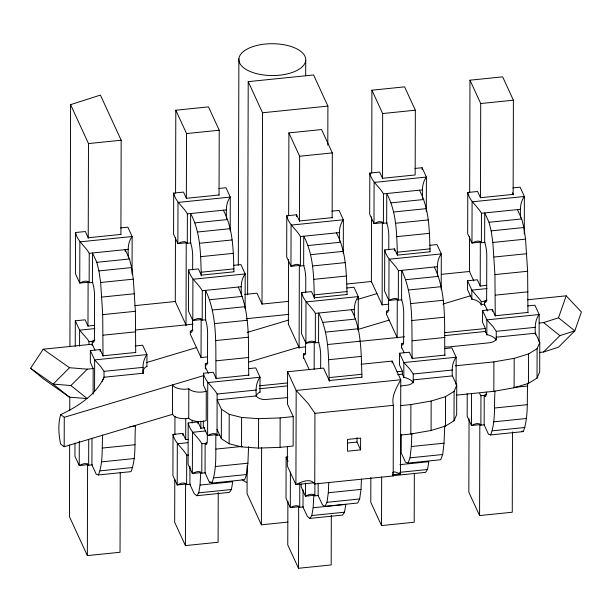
<?xml version="1.0" encoding="UTF-8"?>
<svg xmlns="http://www.w3.org/2000/svg" width="612" height="612" viewBox="0 0 612 612"><rect width="100%" height="100%" fill="white"/><g stroke="black" fill="none" stroke-linecap="round" stroke-linejoin="round"><path stroke-width="0.92" d="M172.944 414.202L64.191 446.722L64.268 417.292L60.695 414.599A154.17 73.348 0.2 0 0 104.017 377.237L143.246 373.228A17.564 8.354 0.2 0 1 146.918 366.336M69.653 444.993L69.454 516.696L87.348 555.604L120.036 552.269L120.258 472.326M69.745 410.576L69.783 397.196M69.921 346.522L70.587 104.66L100.406 95.097L121.168 140.232L120.908 234.457M74.978 443.096L74.939 456.2L79.239 465.541L88.748 464.569M75.245 346.247L75.314 320.818L85.122 319.816L87.983 326.043L94.523 325.377M120.908 234.419L88.227 237.754L85.366 231.527L75.559 232.529L75.444 273.732L79.736 283.073L89.245 282.101M79.3 441.198L79.239 465.541C81.939 464.194 86.43 462.029 88.656 465.212L92.389 464.837M79.568 346.17L79.606 330.159L75.314 320.818M87.348 555.604L87.6 463.835M87.983 326.165L88.105 282.193M88.227 238.213L88.488 143.575L70.587 104.66M88.656 465.212L88.725 439.584M88.985 344.464L88.992 341.603L87.677 339.423L79.606 330.159L94.822 328.606M92.894 282.362L89.153 282.744L89.237 253.314C85.122 245.955 77.326 241.312 75.559 232.529M135.711 352.451L103.023 355.786L100.161 349.567L90.354 350.561L90.324 362.335L93.185 368.562L93.116 394.197M91.999 438.299L91.922 464.883L96.214 474.224L98.379 474.966L131.06 471.63C136.568 457.256 134.296 441.114 135.512 426.029L129.905 426.602M92.251 345.688L92.259 341.274A10.037 1.897 84.2 0 0 94.432 337.113L94.546 295.91A10.037 1.897 84.2 0 0 92.427 282.407L92.504 252.978L96.803 262.318L98.937 270.909L100.636 282.492L102.709 314.637L103.023 356.115M94.569 391.122L94.653 359.902L90.354 350.561M100.154 351.372L100.161 349.567M104.017 377.688L104.04 371.346L100.643 366.443L94.653 359.902L146.949 354.562L146.918 366.649M125.185 251.54L125.192 249.642L129.484 258.983L131.626 267.574L133.324 279.156L135.39 311.294L135.711 352.78M128.436 257.851C127.985 250.537 127.426 242.757 132.146 236.53L127.854 227.19L120.725 227.916M132.047 273.985L132.146 236.53L79.851 241.862L79.736 283.073C82.444 281.727 86.935 279.562 89.153 282.744M143.239 373.687C142.55 367.062 142.795 360.17 146.949 354.562L142.657 345.229L135.52 345.956M188.504 439.362L185.696 439.646L182.835 433.418L173.028 434.421L172.913 475.623L177.212 484.964L186.721 483.993M219.05 194.976L186.362 198.311L183.501 192.084L173.693 193.086L173.579 234.289L177.878 243.63L187.387 242.658M174.787 479.403L174.665 522.25L185.405 545.598L218.094 542.263L218.232 492.553M174.91 434.65L174.963 416.558M175.277 301.601L175.453 237.808M175.575 193.055L175.805 110.214L208.485 106.878L219.226 130.226L219.05 195.236M182.827 435.293L182.835 433.418M185.405 545.598L185.581 483.457M185.696 439.485L185.757 418.447M186.01 325.722L186.239 242.543M186.362 198.571L186.545 133.561L175.805 110.214M190.363 484.253L186.629 484.635L186.714 455.206C182.598 447.854 174.795 443.203 173.028 434.421M191.028 242.918L187.295 243.301L187.379 213.871C183.263 206.519 175.46 201.868 173.693 193.086M204.592 427.803L200.858 428.186L197.99 421.959L188.19 422.961L188.075 464.164L192.367 473.504L201.876 472.533M233.96 271.812L201.279 275.148L198.41 268.92L188.611 269.923L188.496 311.125L192.788 320.466L202.297 319.495M188.733 418.248L188.817 388.811A11.995 5.707 0.2 0 1 181.236 389.064L178.826 388.628A11.995 5.707 0.2 0 1 172.569 384.902L172.485 414.339A11.995 5.707 0.2 0 0 178.742 418.057L181.152 418.493A11.995 5.707 0.2 0 0 188.733 418.248A11.995 5.707 0.2 0 0 193.935 420.895L196.314 421.362A11.995 5.707 0.2 0 0 206.198 420.673L206.282 391.244L203.413 385.017L203.452 373.243L213.251 372.241L216.12 378.468L248.801 375.133M189.95 466.267L189.896 484.306L194.195 493.639L196.781 495.712L229.469 492.377L231.42 489.516L232.736 481.721L200.048 485.064L198.732 492.851L196.781 495.712M192.512 319.464L192.489 327.099A10.037 1.897 84.2 0 1 190.317 331.26L190.309 334.206L201.05 357.553L207.59 356.888M192.229 423.03L192.237 420.169M192.65 269.831L192.688 256.466A10.037 1.897 84.2 0 0 190.561 242.972L190.646 213.534C200.767 232.621 200.682 254.952 201.272 275.997M197.99 423.833L197.99 421.959M200.858 428.66L200.874 421.064M201.05 357.645L201.157 318.722M205.525 472.793L201.784 473.175L201.868 443.746C197.752 436.394 189.95 431.743 188.19 422.961M205.946 319.755L202.205 320.137L202.289 290.708C198.173 283.348 190.378 278.705 188.611 269.923M203.314 420.788L203.299 426.22L207.598 435.56L217.107 434.589M207.323 434.52L207.307 439.255A10.037 1.897 84.2 0 1 205.135 443.417L205.051 472.847L209.35 482.187L211.943 483.082L244.624 479.739L246.582 474.529L247.914 463.2L248.571 446.683M205.341 368.998L205.357 363.949A10.037 1.897 84.2 0 0 207.529 359.787L207.598 333.303A10.037 1.897 84.2 0 0 205.479 319.801L205.555 290.371C218.637 317.704 215.095 349.406 216.12 378.851M211.943 483.082C217.49 467.461 215.225 450.225 215.967 433.916M219.815 434.948L217.015 435.231L217.13 394.029C213.014 386.677 205.211 382.026 203.452 373.243M361.952 377.206L329.264 380.542L323.541 368.095L287.586 371.759L287.495 404.134L293.225 416.588L293.14 446.018L280.067 447.357L258.501 448.091L241.526 446.89L229.133 443.754L221.33 438.682L221.406 409.252L217.115 399.911L256.336 395.91A10.037 4.774 0.2 0 0 264.376 399.605L287.9 397.578M226.578 218.407C226.126 211.102 225.56 203.314 230.288 197.087L225.989 187.746L218.859 188.473M229.133 443.754L229.217 414.324L221.406 409.252M230.196 230.8L230.288 197.087L177.993 202.427L177.878 243.63C180.578 242.283 185.069 240.118 187.295 243.301M233.96 271.713C233.317 250.974 233.333 228.987 223.326 210.199M238.313 265.31L238.879 58.813M241.488 296.193C241.151 288.589 240.241 280.426 245.198 273.924L240.906 264.583L233.776 265.31M241.526 446.89L241.61 417.461L229.217 414.324M245.106 308.57L245.198 273.924L192.902 279.263L192.788 320.466C195.488 319.12 199.986 316.955 202.205 320.137M247.149 465.946L247.072 493.67L261.393 524.805L287.923 522.097M247.623 294.823L248.212 81.641L313.581 74.962L327.902 106.098L327.795 145.136M248.801 375.516C247.776 346.071 251.325 314.369 238.244 287.036M256.336 396.576C255.663 389.89 255.831 382.913 260.039 377.244L255.747 367.904L248.617 368.631M258.501 448.091L258.585 418.662L241.61 417.461M260.001 392.384L260.039 377.244L207.743 382.584L207.598 435.56C210.298 434.214 214.789 432.049 217.015 435.231M261.393 524.805L261.607 447.678M262.005 304.156L262.533 112.769L248.212 81.641M280.067 447.357L280.151 417.927L293.225 416.588M287.908 456.919L286.125 457.103L286.011 498.306L290.302 507.639L299.811 506.675M332.14 217.65L299.459 220.993L296.591 214.766L286.783 215.761L286.676 256.971L290.968 266.304L300.477 265.34M287.38 446.898L287.326 465.946L295.917 484.62L313.979 482.776M287.877 501.129L287.762 544.925L298.503 568.28L331.184 564.937L331.322 515.227M288.367 324.284L288.543 259.534M288.665 215.73L288.895 132.896L321.583 129.553L332.324 152.908L332.14 217.91M290.402 472.059L290.302 507.639C293.003 506.3 297.501 504.135 299.719 507.317L303.46 506.935M296.591 216.633L296.591 214.766M298.503 568.28L298.671 506.139M299.107 348.396L299.337 265.226M299.452 221.246L299.635 156.244L288.895 132.896M299.719 507.317L299.788 483.579M304.118 265.6L300.385 265.983L300.469 236.546C296.353 229.194 288.55 224.55 286.783 215.761M301.173 484.038L301.165 486.846L305.457 496.187L314.966 495.215M347.058 294.487L314.369 297.822L311.508 291.595L301.701 292.597L301.586 333.8L305.885 343.141L315.394 342.169M303.039 489.891L302.986 506.981L307.285 516.321L309.871 518.395L342.559 515.059L344.51 512.198L345.826 504.403L313.145 507.738L311.822 515.534L309.871 518.395M303.399 358.357L303.414 353.943A10.037 1.897 84.2 0 0 305.587 349.781L305.61 341.19M305.686 75.727L305.732 60.427A33.461 15.92 0.2 0 0 256.933 45.449A33.461 15.92 0.2 0 0 254.255 72.989A33.461 15.92 0.2 0 0 305.732 60.427M305.74 292.505L305.778 279.149A10.037 1.897 84.2 0 0 303.651 265.646L303.736 236.217C313.864 255.303 313.78 277.641 314.369 298.694M305.495 483.075L305.457 496.187C308.165 494.84 312.656 492.675 314.874 495.858L318.615 495.475M314.17 369.22L314.247 341.58M360.958 364.27L392.177 361.088L400.768 379.761C396.622 387.45 391.152 396.247 393.394 405.328L393.195 475.96L314.752 483.97L314.943 413.329L308.157 403.522L296.177 390.441L287.586 371.759M314.874 495.858L314.912 483.518M319.036 342.437L315.302 342.812L315.379 313.382C311.263 306.031 303.468 301.379 301.701 292.597M318.179 483.182L318.148 495.521L322.44 504.862L325.033 506.346L357.714 503.01L359.672 498.971L360.996 489.409L361.47 479.043M320.657 368.279L320.688 355.977A10.037 1.897 84.2 0 0 318.569 342.483L318.645 313.053C329.508 333.984 328.376 358.494 329.264 381.414M339.668 241.09C339.216 233.776 338.658 225.996 343.378 219.769L339.086 210.429L331.949 211.155M343.286 253.475L343.378 219.769L291.082 225.101L290.968 266.304C293.668 264.958 298.159 262.8 300.385 265.983M347.058 294.403C346.407 273.663 346.43 251.67 336.424 232.881M354.585 316.978C354.019 309.955 353.812 302.558 358.295 296.598L353.996 287.257L346.866 287.992M360.59 449.866L360.621 438.093L347.547 439.424L347.517 451.197L360.59 449.866L357.01 442.078L357.026 437.557M358.196 330.312L358.295 296.598L305.992 301.938L305.885 343.141C308.586 341.794 313.076 339.629 315.302 342.812M361.952 377.122C361.019 354.524 362.082 330.35 351.334 309.71M371.691 173.035L371.92 90.194L404.601 86.858L415.341 110.206L415.166 174.956L382.477 178.291L379.616 172.064L369.809 173.066L369.694 214.269L373.993 223.61L383.502 222.638M370.849 477.475L370.78 502.23L381.521 525.578L414.209 522.243L414.339 473.68M371.385 282.537L371.568 216.839M381.521 525.578L381.659 477.016M382.133 304.929L382.355 222.095M382.477 178.291L382.653 113.541L371.92 90.194M387.144 222.898L383.41 223.281L383.487 193.851C379.371 186.499 371.576 181.848 369.809 173.066M430.075 251.792L397.395 255.127L394.526 248.9L384.719 249.903L384.611 291.105L388.903 300.446L398.412 299.475M386.424 314.606L386.432 311.24A10.037 1.897 84.2 0 0 388.605 307.086L388.628 298.495M388.765 249.811L388.804 236.446A10.037 1.897 84.2 0 0 386.677 222.952L386.761 193.514C396.767 212.31 396.744 234.304 397.395 255.043M392.17 362.993L392.177 361.088M394.526 250.775L394.526 248.9M397.165 337.954L397.272 298.878M402.053 299.735L398.32 300.117L398.404 270.688C394.289 263.336 386.486 258.685 384.719 249.903M444.916 355.113L412.228 358.448L409.367 352.221L399.559 353.223L399.529 364.997L402.39 371.224L402.382 374.07M392.904 474.721L400.508 473.948L400.768 379.761L296.177 390.441L295.917 484.62C301.318 481.927 310.307 477.605 314.752 483.97M401.22 434.788L401.166 452.826L405.465 462.167L408.051 463.062L440.739 459.727L442.698 454.509L444.029 443.18L444.725 425.745M401.457 348.136L401.464 343.929A10.037 1.897 84.2 0 0 403.637 339.767L403.713 313.283A10.037 1.897 84.2 0 0 401.587 299.781L401.671 270.351C414.752 297.684 411.21 329.386 412.228 358.831M403.813 377.703L403.859 362.564L399.559 353.223M400.539 435.056L410.813 434.007L410.889 404.578L431.169 401.044L445.567 396.637L454.089 391.366L456.743 385.231L452.452 375.89L413.222 379.891A10.037 4.774 0.2 0 1 409.16 384.826L400.898 386.042M456.078 384.657L456.154 357.224L403.859 362.564L409.849 369.105L413.245 374.008L413.215 382.837A17.564 8.354 0.2 0 0 403.821 377.283L402.382 374.169L397.716 374.643M422.104 169.6L422.104 167.726L414.974 168.453M422.685 198.395C422.234 191.082 421.676 183.302 426.403 177.067L422.104 167.726M426.304 211.714L426.403 177.067L374.108 182.407L373.993 223.61C376.694 222.263 381.184 220.098 383.41 223.281M430.075 251.708C429.433 230.961 429.448 208.975 419.442 190.179M410.813 434.007L431.085 430.473L431.169 401.044M437.603 275.224C437.152 267.911 436.593 260.131 441.313 253.903L437.022 244.563L429.884 245.29M441.214 289.491L441.313 253.903L389.018 259.243L388.903 300.446C391.603 299.1 396.094 296.935 398.32 300.117M444.916 355.495C443.891 326.051 447.433 294.349 434.359 267.016M431.085 430.473L445.482 426.067L445.567 396.637M452.444 376.564C451.778 369.87 451.947 362.893 456.154 357.224L451.863 347.884L444.725 348.611M445.482 426.067L454.012 420.796L454.089 391.366M456.743 385.231L456.667 414.661L454.012 420.796M467.231 393.692L467.17 416.168L471.462 425.501L480.971 424.537M486.747 285.337L480.213 286.011L477.345 279.783L467.537 280.786L467.514 289.614L471.814 298.954A17.564 8.354 0.2 0 1 481.216 304.508L484.482 304.179L487.588 310.919M512.42 192.818L513.139 194.379L480.451 197.714L477.589 191.487L467.782 192.489L467.667 233.692L471.967 243.033L481.476 242.061M469.044 418.937L468.838 492.224L479.578 515.572L512.267 512.236L512.489 431.927M469.542 236.27L469.45 271.491L473.826 281M469.664 192.489L469.978 80.187L502.659 76.852L513.399 100.2L513.139 194.845M471.554 393.669L471.462 425.501C474.162 424.162 478.661 421.997 480.879 425.179L484.62 424.797M471.814 299.536L471.837 290.119L467.537 280.786M479.578 515.572L479.831 424.2M480.213 286.271L480.328 242.49M480.451 197.76L480.711 103.535L469.978 80.187M480.879 425.179L480.963 395.75L479.64 393.57M481.208 305.388L481.223 301.563L480.665 300.553L471.837 290.119L487.053 288.566M485.117 242.321L481.384 242.704L481.468 213.274C477.352 205.923 469.549 201.272 467.782 192.489M527.942 312.418L495.253 315.754L492.392 309.527L482.585 310.529L482.554 322.302L485.415 328.529L485.408 332.324M486.387 392.085A10.037 1.897 84.2 0 1 484.23 395.413L484.153 424.843L488.445 434.183L490.602 434.925L523.291 431.59C528.944 416.282 526.626 399.177 527.743 383.143M484.474 305.648L484.49 301.234A10.037 1.897 84.2 0 0 486.662 297.072L486.777 255.87A10.037 1.897 84.2 0 0 484.65 242.367L484.735 212.938L489.026 222.278L491.168 230.869L492.859 242.459L494.932 274.597L495.253 316.083M486.838 335.001L486.877 319.869L482.585 310.529M492.385 311.34L492.392 309.527M456.277 395.145L493.83 391.313L493.915 361.883L514.187 358.341L528.584 353.943L537.114 348.672L539.769 342.536L535.469 333.196L496.248 337.197A10.037 4.774 0.2 0 1 488.59 342.865L449.369 346.874A10.037 4.774 0.2 0 1 445.452 346.897M539.103 341.963L539.18 314.53L486.877 319.869L492.867 326.41L496.263 331.314L496.24 340.142A17.564 8.354 0.2 0 0 486.838 334.58L485.408 331.467L444.32 335.667M493.83 391.313L514.103 387.779L514.187 358.341M520.667 217.811C520.215 210.505 519.649 202.717 524.377 196.49L520.085 187.15L512.948 187.876M524.277 233.945L524.377 196.49L472.082 201.83L471.967 243.033C474.667 241.686 479.158 239.522 481.384 242.704M527.942 312.74L527.62 271.261L525.547 239.124L523.849 227.534L521.715 218.943L517.415 209.602M514.103 387.779L528.508 383.372L528.584 353.943M535.469 334.802C534.896 327.81 534.72 320.459 539.18 314.53L534.88 305.189L527.751 305.916M528.508 383.372L537.03 378.101L537.114 348.672M539.769 342.536L539.685 371.966L537.03 378.101M98.379 474.966C103.39 462.404 101.722 448.244 102.678 434.971M490.602 434.925C495.957 421.163 493.876 405.679 495.001 391.198M408.051 463.062L410.009 457.845L411.341 446.523L411.853 433.671M325.033 506.346L326.984 502.307L328.307 492.752L328.782 482.378M200.048 485.064L200.736 472.334M313.145 507.738L313.826 495.016M393.868 474.262L392.896 475.692L425.577 472.357L427.536 469.496L428.851 461.708L399.904 464.661M539.103 323.044L543.594 322.585L558.504 317.804L566.199 295.833L527.536 299.781M392.56 473.206L392.881 472.372L394.763 471.852L400.508 473.948M102.242 381.383L104.017 377.237M30.6 368.248L53.145 384.107L70.923 385.545L87.225 398.596L69.447 397.15L43.146 378.652L30.6 368.248L43.223 349.215L92.251 344.212L94.967 350.118M93.598 368.523L87.302 369.166L69.531 367.72L53.145 384.107L69.447 397.15M70.923 385.545L87.302 369.166M539.922 352.382L543.517 352.015L559.896 335.636L574.806 330.855L581.4 312.021L566.199 295.833M92.259 341.274L94.845 340.081M190.317 331.26L192.902 330.067M205.357 363.949L207.935 362.755M386.432 311.24L389.018 310.047M484.49 301.234L487.076 300.041M401.464 343.929L403.193 343.133M205.135 443.417L206.856 442.621M484.23 395.413L486.815 394.22M543.517 352.015L558.427 347.233L574.806 330.855L558.504 317.804M146.237 362.633L196.781 347.517M247.225 332.431L288.543 320.076M357.829 299.352L376.969 293.63M64.268 417.292L203.253 375.73M248.778 362.113L298.908 347.119M358.165 329.401L389.156 320.13M442.981 304.034L470.383 295.841M262.533 112.769L327.902 106.098M88.488 143.575L121.168 140.232M186.545 133.561L219.226 130.226M382.653 113.541L415.341 110.206M480.711 103.535L513.399 100.2M299.635 156.244L332.324 152.908M187.379 213.871L226.601 209.87M383.487 193.851L422.708 189.85M194.937 222.875L227.626 219.54M391.053 202.855L423.741 199.52M197.508 232.009L230.196 228.674M393.623 211.989L426.304 208.654M89.237 253.314L128.459 249.306M481.468 213.274L520.69 209.266M199.42 243.278L232.109 239.942M395.536 223.258L428.216 219.922M300.469 236.546L339.691 232.545M96.803 262.318L129.484 258.983M489.026 222.278L521.715 218.943M308.035 245.557L340.716 242.222M200.682 256.673L233.363 253.337M396.79 236.653L429.479 233.317M98.937 270.909L131.626 267.574M491.168 230.869L523.849 227.534M310.598 254.691L343.286 251.356M100.636 282.492L133.324 279.156M201.287 272.202L233.968 268.867M397.402 252.182L430.083 248.847M492.859 242.459L525.547 239.124M312.51 265.96L345.199 262.617M101.89 297.072L134.579 293.729M494.121 257.032L526.802 253.697M202.289 290.708L241.511 286.699M313.772 279.355L346.461 276.02M398.404 270.688L437.626 266.679M134.847 305.64L175.277 301.517L186.017 324.865M244.731 294.426L256.994 293.179L262.005 304.072L288.527 301.364M346.874 283.999L371.392 281.497L382.133 304.845L388.666 304.179M441.443 274.344L469.871 271.445M209.855 299.712L242.536 296.376M405.97 279.692L438.651 276.356M102.709 314.637L135.39 311.294M494.932 274.597L527.62 271.261M314.377 294.885L347.065 291.542M212.418 310.024L245.106 306.688M408.533 290.004L441.214 286.668M135.191 330.052L193.063 324.146M246.192 318.722L288.895 314.361M214.322 323.641L247.011 320.305M315.379 313.382L354.6 309.381M410.438 303.628L443.126 300.285M103.084 335.185L135.772 331.849M495.307 295.152L527.995 291.817M88.992 341.603L93.667 341.129M481.223 301.563L485.89 301.089M322.945 322.386L355.633 319.051M215.577 340.57L248.258 337.235M411.685 320.55L444.373 317.215M325.507 332.117L358.196 328.774M327.42 344.556L360.108 341.221M305.35 346.905L299.107 347.547L288.367 324.192M359.267 341.404L404.547 336.784M444.97 332.653L485.591 328.506M104.04 371.346L143.262 367.345M496.263 331.314L535.485 327.305M216.166 360.812L248.855 357.477M412.281 340.792L444.962 337.457M303.414 353.943L305.862 353.69M328.675 359.718L361.363 356.383M329.271 377.604L361.96 374.269M259.343 385.828L287.686 382.928M396.905 371.782L402.574 371.201M455.42 365.808L493.915 361.883M259.503 388.75L287.518 385.889M217.13 394.029L256.352 390.028M413.245 374.008L452.467 370.008M513.728 387.427L527.735 385.996M480.963 395.75L485.63 395.268M314.943 413.329L393.394 405.328M400.615 405.626L410.889 404.578M205.793 430.94L192.482 432.302L192.367 473.504C195.067 472.158 199.566 469.993 201.784 473.175M102.342 448.053L135.023 444.717M494.565 408.02L527.253 404.677M187.785 442.69L177.327 443.761L177.212 484.964C179.913 483.618 184.403 481.453 186.629 484.635M201.868 443.746L206.535 443.272M215.921 449.101L242.069 446.431M101.439 461.884L134.12 458.549M493.662 421.844L526.351 418.509M186.714 455.206L188.58 455.014M347.67 443.034L357.01 442.078M100.116 470.858L132.804 467.514M492.346 430.817L525.027 427.482M215.225 466.535L247.914 463.2M411.341 446.523L444.029 443.18M213.902 477.865L246.582 474.529M410.009 457.845L442.698 454.509M209.35 482.187L211.217 481.996M198.732 492.851L231.42 489.516M399.514 472.357L427.536 469.496M328.307 492.752L360.996 489.409M326.984 502.307L359.672 498.971M311.822 515.534L344.51 512.198M258.585 418.662L280.151 417.927M521.852 431.093L523.291 431.59M43.223 349.215L69.531 367.72M64.191 446.722L60.611 444.029A43.498 20.51 73.3 0 1 60.695 414.599M543.594 322.585L559.896 335.636M386.424 314.185L397.165 337.533M401.457 346.874L404.172 352.772M303.407 356.88L309.366 369.855M286.125 457.103L288.076 461.341M205.349 366.894L208.294 373.305M217.03 429.349L221.33 438.682M392.667 474.407L393.195 475.96M246.445 482.332A33.461 15.92 0.2 0 1 242.038 479.433M206.282 391.244A11.995 5.707 0.2 0 1 196.398 391.932L194.012 391.458A11.995 5.707 0.2 0 1 188.817 388.811M256.168 396.109A17.564 8.354 0.2 0 1 260.001 391.963"/></g></svg>
